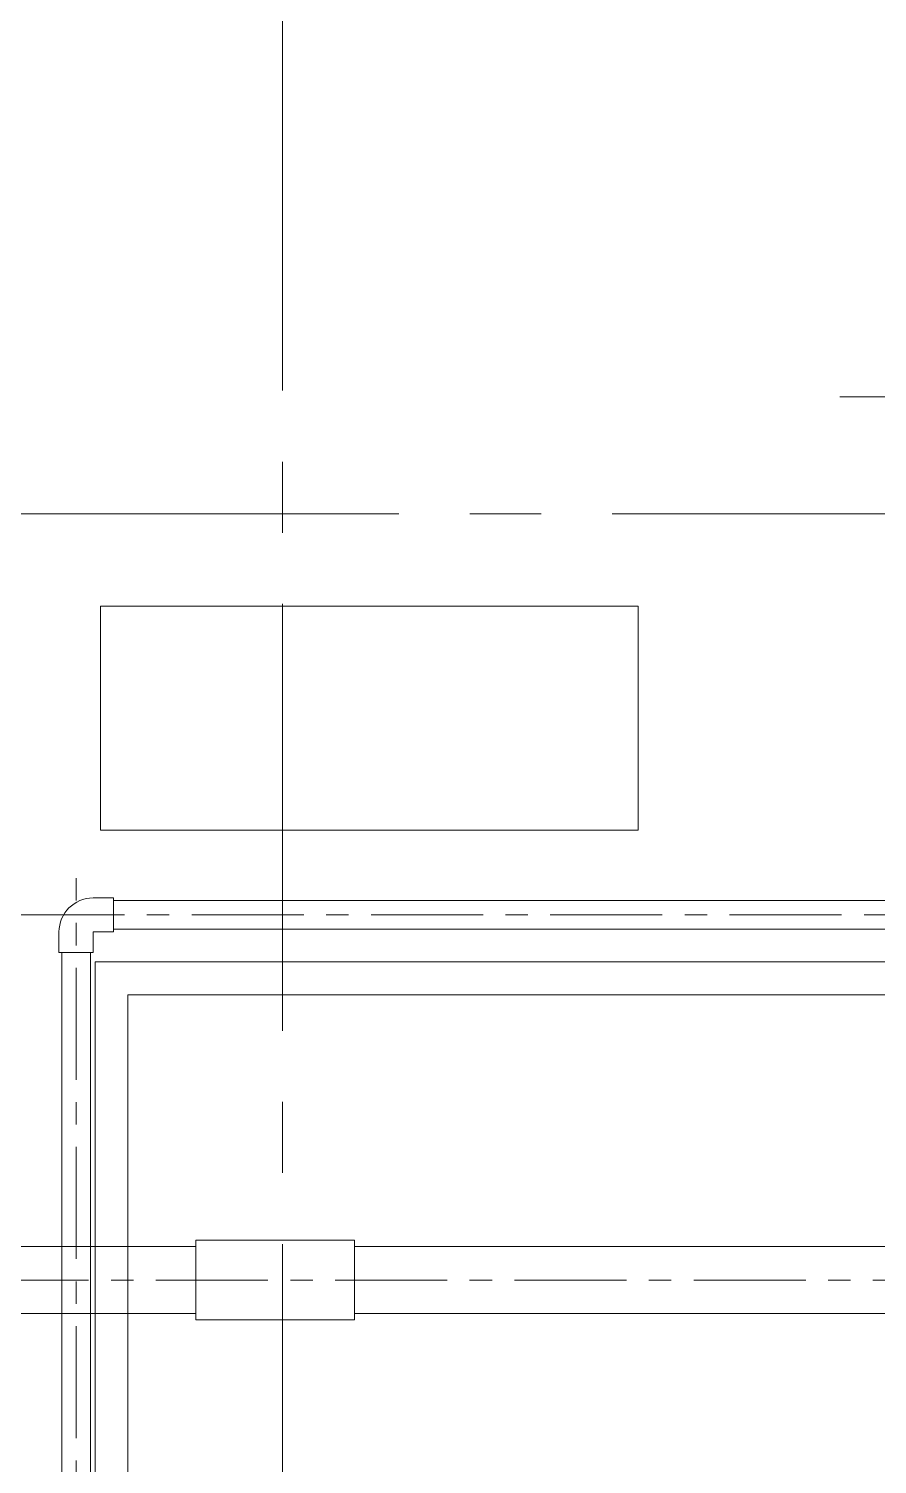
# Model space of a CAD drawing. Header units: millimetres. Extents: x 3795014 to 4300160, y 3869364 to 4016788.
# Drawn here: x 4221368 to 4222315, y 3923215 to 3924817 of the extents above; entities that cross this region are included whole.
import ezdxf

# ---------------------------------------------------------------- set-up
doc = ezdxf.new("R2010")
doc.units = ezdxf.units.MM
doc.linetypes.add('CENTER', pattern=[2, 1.25, -0.25, 0.25, -0.25])
doc.linetypes.add('осевая2', pattern=[28.575, 19.05, -3.175, 3.175, -3.175])
doc.layers.add('Дополнительная', color=7, linetype='Continuous', lineweight=18)
doc.layers.add('оси', color=7, linetype='осевая2', lineweight=13)

msp = doc.modelspace()

# ---------------------------------------------------------------- linework, layer by layer
at = {"layer": 'Дополнительная', "linetype": 'CENTER', "ltscale": 100}
for p, q in [((4222272.8, 3924406.1, 0), (4225796.1, 3924406.1, 0)), ((4221420.7, 3921843.9), (4221420.7, 3923868.9)), ((4221349.8, 3923827.9), (4225196.6, 3923827.9)), ((4220109.8, 3923420.4, 0), (4223595.5, 3923420.4, 0))]:
    msp.add_line(p, q, dxfattribs=at)
at = {"layer": 'Дополнительная', "ltscale": 25}
for p, q in [((4221439.7, 3923846.9), (4221462.7, 3923846.9)), ((4221462.7, 3923846.9), (4221462.7, 3923808.9)), ((4221401.7, 3923808.9), (4221401.7, 3923785.9)), ((4221462.7, 3923808.9), (4221439.7, 3923808.9)), ((4221439.7, 3923808.9), (4221439.7, 3923785.9)), ((4221439.7, 3923785.9), (4221401.7, 3923785.9)), ((4221642.7, 3923464.9, 0), (4221554.2, 3923464.9, 0)), ((4221554.2, 3923464.9, 0), (4221554.2, 3923375.9, 0)), ((4221642.7, 3923464.9, 0), (4221731.2, 3923464.9, 0)), ((4221731.2, 3923464.9, 0), (4221731.2, 3923375.9, 0)), ((4221554.2, 3923375.9, 0), (4221642.7, 3923375.9, 0)), ((4221731.2, 3923375.9, 0), (4221642.7, 3923375.9, 0))]:
    msp.add_line(p, q, dxfattribs=at)
for points in [[(4221448, 3924172.6), (4222048, 3924172.6), (4222048, 3923922.6), (4221448, 3923922.6)], [(4221462.7, 3923843.9), (4225052.7, 3923843.9), (4225052.7, 3923811.9), (4221462.7, 3923811.9)], [(4221404.7, 3923785.9), (4221404.7, 3921971.5), (4221436.7, 3921971.5), (4221436.7, 3923785.9)], [(4223241.9, 3923775.6), (4221441.9, 3923775.6), (4221441.9, 3921975.6), (4223241.9, 3921975.6)], [(4223198.5, 3922018.9), (4221478.5, 3922018.9), (4221478.5, 3923738.9), (4223198.5, 3923738.9)]]:
    msp.add_lwpolyline(points, close=True, dxfattribs=at)
at = {"layer": 'Дополнительная', "ltscale": 25, "elevation": 0}
for points in [[(4221554.2, 3923457.9), (4220286.6, 3923457.9), (4220286.6, 3923382.9), (4221554.2, 3923382.9)], [(4223400.2, 3923457.9), (4221731.2, 3923457.9), (4221731.2, 3923382.9), (4223400.2, 3923382.9)]]:
    msp.add_lwpolyline(points, close=True, dxfattribs=at)
at = {"layer": 'Дополнительная', "ltscale": 25}
msp.add_arc((4221439.7, 3923808.9), 38, 90, 180, dxfattribs=at)
at = {"layer": 'оси', "ltscale": 25}
for p, q in [((4221651, 3929175.6), (4221651, 3920275.6)), ((4217732.7, 3924275.6), (4229531.2, 3924275.6))]:
    msp.add_line(p, q, dxfattribs=at)

doc.saveas('drawing.dxf')
